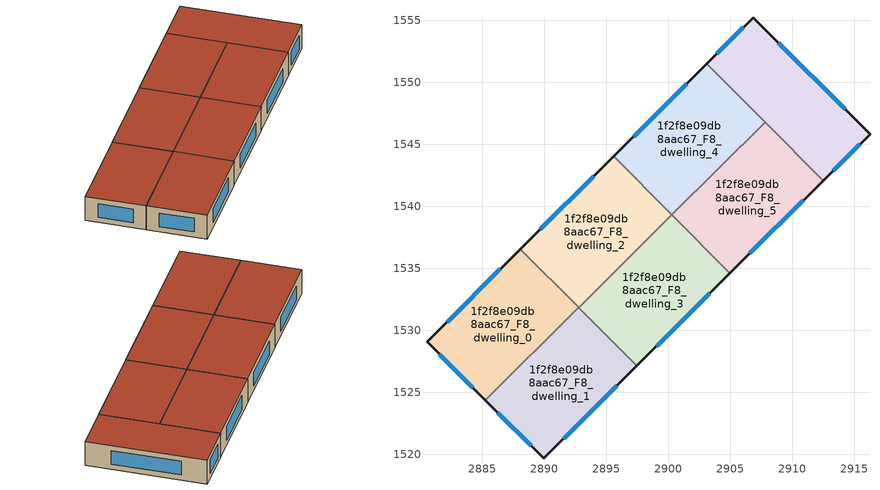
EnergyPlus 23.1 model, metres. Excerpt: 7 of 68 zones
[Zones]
1f2f8e09db8aac67_F8_dwelling_0
 floor to 1f2f8e09db8aac67_F7_dwelling_0 (EU_floor_Construction): 2888.07,1536.55 2892.75,1531.84 2885.23,1524.36 2880.52,1529.06 z24
 wall outside (EU_wall_Construction): 2888.07,1536.55 2880.52,1529.06 2885.23,1524.36 z24:27
 wall to 1f2f8e09db8aac67_F8_dwelling_1 (EU_wall_Construction): 2885.23,1524.36 2892.75,1531.84 z24:27
 wall to 1f2f8e09db8aac67_F8_dwelling_2 (EU_wall_Construction): 2892.75,1531.84 2888.07,1536.55 z24:27
 window (EU_Window_Construction): 2881.53,1528.05 2884.22,1525.37 / 2886.45,1534.95 2882.14,1530.66 z24.64:26.36
 roof outside (EU_roof_Construction): 2892.75,1531.84 2888.07,1536.55 2880.52,1529.06 2885.23,1524.36 z27
1f2f8e09db8aac67_F8_dwelling_1
 floor to 1f2f8e09db8aac67_F7_dwelling_1 (EU_floor_Construction): 2892.75,1531.84 2897.45,1527.11 2889.95,1519.65 2885.23,1524.36 z24
 wall outside (EU_wall_Construction): 2885.23,1524.36 2889.95,1519.65 2897.45,1527.11 z24:27
 wall to 1f2f8e09db8aac67_F8_dwelling_3 (EU_wall_Construction): 2897.45,1527.11 2892.76,1531.83 z24:27
 window (EU_Window_Construction): 2886.24,1523.35 2888.93,1520.66 / 2891.55,1521.25 2895.84,1525.52 z24.64:26.36
 roof outside (EU_roof_Construction): 2897.45,1527.11 2892.75,1531.84 2885.23,1524.36 2889.95,1519.65 z27
1f2f8e09db8aac67_F8_dwelling_2
 floor to 1f2f8e09db8aac67_F7_dwelling_2 (EU_floor_Construction): 2895.59,1544.03 2900.28,1539.31 2892.76,1531.83 2888.07,1536.55 z24
 wall outside (EU_wall_Construction): 2895.59,1544.03 2888.07,1536.55 z24:27
 wall to 1f2f8e09db8aac67_F8_dwelling_3 (EU_wall_Construction): 2892.76,1531.83 2900.28,1539.31 z24:27
 wall to 1f2f8e09db8aac67_F8_dwelling_4 (EU_wall_Construction): 2900.28,1539.31 2895.59,1544.03 z24:27
 window (EU_Window_Construction): 2893.98,1542.43 2889.68,1538.15 z24.64:26.36
 roof outside (EU_roof_Construction): 2900.28,1539.31 2895.59,1544.03 2888.07,1536.55 2892.76,1531.83 z27
1f2f8e09db8aac67_F8_dwelling_3
 floor to 1f2f8e09db8aac67_F7_dwelling_3 (EU_floor_Construction): 2900.28,1539.31 2904.97,1534.59 2897.45,1527.11 2892.76,1531.83 z24
 wall outside (EU_wall_Construction): 2897.45,1527.11 2904.97,1534.59 z24:27
 wall to 1f2f8e09db8aac67_F8_dwelling_5 (EU_wall_Construction): 2904.97,1534.59 2900.28,1539.31 z24:27
 window (EU_Window_Construction): 2899.06,1528.71 2903.36,1532.99 z24.64:26.36
 roof outside (EU_roof_Construction): 2904.97,1534.59 2900.28,1539.31 2892.76,1531.83 2897.45,1527.11 z27
1f2f8e09db8aac67_F8_dwelling_4
 floor to 1f2f8e09db8aac67_F7_dwelling_4 (EU_floor_Construction): 2903.12,1551.51 2907.81,1546.79 2900.28,1539.31 2895.59,1544.03 z24
 wall outside (EU_wall_Construction): 2903.12,1551.51 2895.59,1544.03 z24:27
 wall to 1f2f8e09db8aac67_F8_dwelling_5 (EU_wall_Construction): 2900.28,1539.31 2907.81,1546.79 z24:27
 wall to 1f2f8e09db8aac67_F8_dwelling_6 (EU_wall_Construction): 2907.81,1546.79 2903.12,1551.51 z24:27
 window (EU_Window_Construction): 2901.51,1549.91 2897.21,1545.63 z24.64:26.36
 roof outside (EU_roof_Construction): 2907.81,1546.79 2903.12,1551.51 2895.59,1544.03 2900.28,1539.31 z27
1f2f8e09db8aac67_F8_dwelling_5
 floor to 1f2f8e09db8aac67_F7_dwelling_5 (EU_floor_Construction): 2907.81,1546.79 2912.5,1542.07 2904.97,1534.59 2900.28,1539.31 z24
 wall outside (EU_wall_Construction): 2904.97,1534.59 2912.5,1542.07 z24:27
 wall to 1f2f8e09db8aac67_F8_dwelling_6 (EU_wall_Construction): 2912.5,1542.07 2907.81,1546.79 z24:27
 window (EU_Window_Construction): 2906.59,1536.19 2910.89,1540.47 z24.64:26.36
 roof outside (EU_roof_Construction): 2912.5,1542.07 2907.81,1546.79 2900.28,1539.31 2904.97,1534.59 z27
1f2f8e09db8aac67_F8_dwelling_6
 floor to 1f2f8e09db8aac67_F7_dwelling_6 (EU_floor_Construction): 2916.28,1545.83 2912.5,1542.07 2903.12,1551.51 2906.87,1555.23 z24
 wall outside (EU_wall_Construction): 2912.5,1542.07 2916.28,1545.83 2906.87,1555.23 2903.12,1551.51 z24:27
 window (EU_Window_Construction): 2906.06,1554.44 2903.92,1552.31 / 2914.26,1547.84 2908.88,1553.22 / 2913.31,1542.88 2915.47,1545.03 z24.64:26.36
 roof outside (EU_roof_Construction): 2916.28,1545.83 2906.87,1555.23 2903.12,1551.51 2912.5,1542.07 z27
[Building]
EU S2 Campaign: North Axis=0; Terrain=City; Solar Distribution=FullExterior
[Site:Location]
Yerevan-Zvartnots.Intl.AP: Latitude=40.15; Longitude=44.383; Time Zone=4; Elevation=854
[SizingPeriod:WeatherFileDays]
AnnualSizingPeriod: Begin Month=1; Begin Day of Month=1; End Month=12; End Day of Month=31; Day of Week for Start Day=Monday; Use Weather File Daylight Saving Period=No; Use Weather File Rain and Snow Indicators=No
[MATERIAL]
EU_InternalMass_Material: Roughness=MediumRough; Thickness=0.1; Conductivity=1; Density=1800; Specific Heat=900; Thermal Absorptance=0.9; Solar Absorptance=0.7; Visible Absorptance=0.7
[MATERIAL:NOMASS] Roughness=MediumRough; Thermal Absorptance=0.9; Solar Absorptance=0.7; Visible Absorptance=0.7
Name | Thermal Resistance
EU_wall_NoMass | 1.05043
EU_roof_NoMass | 1.45357
EU_floor_NoMass | 0.478065
[WINDOWMATERIAL:SIMPLEGLAZINGSYSTEM]
EU_Window_SimpleGlazing: UFactor=2.5566; Solar Heat Gain Coefficient=0.75; Visible Transmittance=0.75
[CONSTRUCTION]
EU_wall_Construction: EU_wall_NoMass
EU_roof_Construction: EU_roof_NoMass
EU_floor_Construction: EU_floor_NoMass
EU_Window_Construction: EU_Window_SimpleGlazing
EU_InternalMass_Construction: EU_InternalMass_Material
[ZONE] Type=1; Multiplier=1; Ceiling Height=autocalculate; Floor Area=autocalculate; Part of Total Floor Area=Yes
Name | Volume
1f2f8e09db8aac67_F8_dwelling_0 | 211.793
1f2f8e09db8aac67_F8_dwelling_1 | 211.792
1f2f8e09db8aac67_F8_dwelling_2; 1f2f8e09db8aac67_F8_dwelling_3 | 211.783
1f2f8e09db8aac67_F8_dwelling_4 | 211.803
1f2f8e09db8aac67_F8_dwelling_5 | 211.802
1f2f8e09db8aac67_F8_dwelling_6 | 211.785
[INTERNALMASS] Construction=EU_InternalMass_Construction
Name | Zone or ZoneList | Surface Area
1f2f8e09db8aac67_F8_dwelling_0_EU_InternalMass | 1f2f8e09db8aac67_F8_dwelling_0 | 70.5977
1f2f8e09db8aac67_F8_dwelling_1_EU_InternalMass | 1f2f8e09db8aac67_F8_dwelling_1 | 70.5957
1f2f8e09db8aac67_F8_dwelling_2_EU_InternalMass | 1f2f8e09db8aac67_F8_dwelling_2 | 70.5963
1f2f8e09db8aac67_F8_dwelling_3_EU_InternalMass | 1f2f8e09db8aac67_F8_dwelling_3 | 70.5926
1f2f8e09db8aac67_F8_dwelling_4_EU_InternalMass | 1f2f8e09db8aac67_F8_dwelling_4 | 70.5992
1f2f8e09db8aac67_F8_dwelling_5_EU_InternalMass | 1f2f8e09db8aac67_F8_dwelling_5 | 70.5992
1f2f8e09db8aac67_F8_dwelling_6_EU_InternalMass | 1f2f8e09db8aac67_F8_dwelling_6 | 70.5951
[OTHEREQUIPMENT] Fuel Type=Electricity; Design Level Calculation Method=Watts/Area; Power per Zone Floor Area=1; Fraction Latent=0; Fraction Radiant=0; Fraction Lost=0; Carbon Dioxide Generation Rate=0; EndUse Subcategory=EU_Step8_InternalGains
Name | Zone or ZoneList or Space or SpaceList | Schedule
EU_Step8_InternalGain_1f2f8e09db8aac67_F8_dwelling_0_f000 | 1f2f8e09db8aac67_F8_dwelling_0 | EU_Step8_GainSchedule_1f2f8e09db8aac67_F8_dwelling_0_f000
EU_Step8_InternalGain_1f2f8e09db8aac67_F8_dwelling_1_f000 | 1f2f8e09db8aac67_F8_dwelling_1 | EU_Step8_GainSchedule_1f2f8e09db8aac67_F8_dwelling_1_f000
EU_Step8_InternalGain_1f2f8e09db8aac67_F8_dwelling_2_f000 | 1f2f8e09db8aac67_F8_dwelling_2 | EU_Step8_GainSchedule_1f2f8e09db8aac67_F8_dwelling_2_f000
EU_Step8_InternalGain_1f2f8e09db8aac67_F8_dwelling_3_f000 | 1f2f8e09db8aac67_F8_dwelling_3 | EU_Step8_GainSchedule_1f2f8e09db8aac67_F8_dwelling_3_f000
EU_Step8_InternalGain_1f2f8e09db8aac67_F8_dwelling_4_f000 | 1f2f8e09db8aac67_F8_dwelling_4 | EU_Step8_GainSchedule_1f2f8e09db8aac67_F8_dwelling_4_f000
EU_Step8_InternalGain_1f2f8e09db8aac67_F8_dwelling_5_f000 | 1f2f8e09db8aac67_F8_dwelling_5 | EU_Step8_GainSchedule_1f2f8e09db8aac67_F8_dwelling_5_f000
EU_Step8_InternalGain_1f2f8e09db8aac67_F8_dwelling_6_f000 | 1f2f8e09db8aac67_F8_dwelling_6 | EU_Step8_GainSchedule_1f2f8e09db8aac67_F8_dwelling_6_f000
[ZONEVENTILATION:DESIGNFLOWRATE] Schedule=EU_AlwaysOn; Design Flow Rate Calculation Method=AirChanges/Hour; Air Changes per Hour=0.557805; Ventilation Type=Natural; Fan Pressure Rise=0; Fan Total Efficiency=1; Constant Term Coefficient=1; Temperature Term Coefficient=0; Velocity Term Coefficient=0; Velocity Squared Term Coefficient=0; Minimum Indoor Temperature=-100; Maximum Indoor Temperature=100; Delta Temperature=-100; Minimum Outdoor Temperature=-100; Maximum Outdoor Temperature=100; Maximum Wind Speed=40
Name | Zone or ZoneList or Space or SpaceList
EU_ConstantAir_1f2f8e09db8aac67_F8_dwelling_0 | 1f2f8e09db8aac67_F8_dwelling_0
EU_ConstantAir_1f2f8e09db8aac67_F8_dwelling_1 | 1f2f8e09db8aac67_F8_dwelling_1
EU_ConstantAir_1f2f8e09db8aac67_F8_dwelling_2 | 1f2f8e09db8aac67_F8_dwelling_2
EU_ConstantAir_1f2f8e09db8aac67_F8_dwelling_3 | 1f2f8e09db8aac67_F8_dwelling_3
EU_ConstantAir_1f2f8e09db8aac67_F8_dwelling_4 | 1f2f8e09db8aac67_F8_dwelling_4
EU_ConstantAir_1f2f8e09db8aac67_F8_dwelling_5 | 1f2f8e09db8aac67_F8_dwelling_5
EU_ConstantAir_1f2f8e09db8aac67_F8_dwelling_6 | 1f2f8e09db8aac67_F8_dwelling_6
[HVACTEMPLATE:THERMOSTAT] Constant Heating Setpoint=20; Constant Cooling Setpoint=50
EU_HeatOnly_1f2f8e09db8aac67_F6_dwelling_0; EU_HeatOnly_1f2f8e09db8aac67_F6_dwelling_1; EU_HeatOnly_1f2f8e09db8aac67_F6_dwelling_2; EU_HeatOnly_1f2f8e09db8aac67_F6_dwelling_3; EU_HeatOnly_1f2f8e09db8aac67_F6_dwelling_4; EU_HeatOnly_1f2f8e09db8aac67_F6_dwelling_5; EU_HeatOnly_1f2f8e09db8aac67_F6_dwelling_6; EU_HeatOnly_1f2f8e09db8aac67_F7_dwelling_0; EU_HeatOnly_1f2f8e09db8aac67_F7_dwelling_1; EU_HeatOnly_1f2f8e09db8aac67_F7_dwelling_2; EU_HeatOnly_1f2f8e09db8aac67_F7_dwelling_3; EU_HeatOnly_1f2f8e09db8aac67_F7_dwelling_4; EU_HeatOnly_1f2f8e09db8aac67_F7_dwelling_5; EU_HeatOnly_1f2f8e09db8aac67_F7_dwelling_6; EU_HeatOnly_1f2f8e09db8aac67_F8_dwelling_0; EU_HeatOnly_1f2f8e09db8aac67_F8_dwelling_1; EU_HeatOnly_1f2f8e09db8aac67_F8_dwelling_2; EU_HeatOnly_1f2f8e09db8aac67_F8_dwelling_3; EU_HeatOnly_1f2f8e09db8aac67_F8_dwelling_4; EU_HeatOnly_1f2f8e09db8aac67_F8_dwelling_5; EU_HeatOnly_1f2f8e09db8aac67_F8_dwelling_6
[HVACTEMPLATE:ZONE:IDEALLOADSAIRSYSTEM] System Availability Schedule=EU_AlwaysOn; Maximum Heating Supply Air Temperature=50; Minimum Cooling Supply Air Temperature=13; Maximum Heating Supply Air Humidity Ratio=0.0156; Minimum Cooling Supply Air Humidity Ratio=0.0077; Heating Limit=NoLimit; Cooling Limit=NoLimit; Heating Availability Schedule=EU_AlwaysOn; Cooling Availability Schedule=EU_CoolingOff; Dehumidification Control Type=ConstantSensibleHeatRatio; Cooling Sensible Heat Ratio=0.7; Dehumidification Setpoint=60; Humidification Control Type=None; Humidification Setpoint=30; Outdoor Air Method=None; Outdoor Air Flow Rate per Person=0.00944; Outdoor Air Flow Rate per Zone Floor Area=0; Outdoor Air Flow Rate per Zone=0; Demand Controlled Ventilation Type=None; Outdoor Air Economizer Type=NoEconomizer; Heat Recovery Type=None; Sensible Heat Recovery Effectiveness=0.7; Latent Heat Recovery Effectiveness=0.65
Name | Template Thermostat
1f2f8e09db8aac67_F8_dwelling_0 | EU_HeatOnly_1f2f8e09db8aac67_F8_dwelling_0
1f2f8e09db8aac67_F8_dwelling_1 | EU_HeatOnly_1f2f8e09db8aac67_F8_dwelling_1
1f2f8e09db8aac67_F8_dwelling_2 | EU_HeatOnly_1f2f8e09db8aac67_F8_dwelling_2
1f2f8e09db8aac67_F8_dwelling_3 | EU_HeatOnly_1f2f8e09db8aac67_F8_dwelling_3
1f2f8e09db8aac67_F8_dwelling_4 | EU_HeatOnly_1f2f8e09db8aac67_F8_dwelling_4
1f2f8e09db8aac67_F8_dwelling_5 | EU_HeatOnly_1f2f8e09db8aac67_F8_dwelling_5
1f2f8e09db8aac67_F8_dwelling_6 | EU_HeatOnly_1f2f8e09db8aac67_F8_dwelling_6
[SIZING:ZONE] Zone Cooling Design Supply Air Temperature Input Method=SupplyAirTemperature; Zone Cooling Design Supply Air Temperature=13; Zone Heating Design Supply Air Temperature Input Method=SupplyAirTemperature; Zone Heating Design Supply Air Temperature=50; Zone Cooling Design Supply Air Humidity Ratio=0.008; Zone Heating Design Supply Air Humidity Ratio=0.008; Cooling Design Air Flow Method=DesignDay; Cooling Design Air Flow Rate=0; Cooling Minimum Air Flow per Zone Floor Area=0.000762; Cooling Minimum Air Flow=0; Cooling Minimum Air Flow Fraction=0.2; Heating Design Air Flow Method=DesignDay; Heating Design Air Flow Rate=0; Heating Maximum Air Flow per Zone Floor Area=0.002032; Heating Maximum Air Flow=0.141576; Heating Maximum Air Flow Fraction=0.3; Account for Dedicated Outdoor Air System=No; Dedicated Outdoor Air System Control Strategy=NeutralSupplyAir; Dedicated Outdoor Air Low Setpoint Temperature for Design=autosize; Dedicated Outdoor Air High Setpoint Temperature for Design=autosize; Zone Load Sizing Method=Sensible Load Only No Latent Load; Zone Latent Cooling Design Supply Air Humidity Ratio Input Method=HumidityRatioDifference; Zone Cooling Design Supply Air Humidity Ratio Difference=0.005; Zone Latent Heating Design Supply Air Humidity Ratio Input Method=HumidityRatioDifference; Zone Humidification Design Supply Air Humidity Ratio Difference=0.005
1f2f8e09db8aac67_F8_dwelling_0; 1f2f8e09db8aac67_F8_dwelling_1; 1f2f8e09db8aac67_F8_dwelling_2; 1f2f8e09db8aac67_F8_dwelling_3; 1f2f8e09db8aac67_F8_dwelling_4; 1f2f8e09db8aac67_F8_dwelling_5; 1f2f8e09db8aac67_F8_dwelling_6
[SCHEDULE:CONSTANT]
Name | Hourly Value
EU_AlwaysOn | 1
EU_CoolingOff | 0
[SCHEDULE:FILE] Column Number=1; Rows to Skip at Top=0; Number of Hours of Data=8760; Column Separator=Comma; Interpolate to Timestep=No; Minutes per Item=60; Adjust Schedule for Daylight Savings=Yes
Name | File
EU_Step8_GainSchedule_1f2f8e09db8aac67_F8_dwelling_0_f000 | ../../schedules/1f2f8e09db8aac67/1f2f8e09db8aac67_F8_dwelling_0_f000_gain.csv
EU_Step8_GainSchedule_1f2f8e09db8aac67_F8_dwelling_1_f000 | ../../schedules/1f2f8e09db8aac67/1f2f8e09db8aac67_F8_dwelling_1_f000_gain.csv
EU_Step8_GainSchedule_1f2f8e09db8aac67_F8_dwelling_2_f000 | ../../schedules/1f2f8e09db8aac67/1f2f8e09db8aac67_F8_dwelling_2_f000_gain.csv
EU_Step8_GainSchedule_1f2f8e09db8aac67_F8_dwelling_3_f000 | ../../schedules/1f2f8e09db8aac67/1f2f8e09db8aac67_F8_dwelling_3_f000_gain.csv
EU_Step8_GainSchedule_1f2f8e09db8aac67_F8_dwelling_4_f000 | ../../schedules/1f2f8e09db8aac67/1f2f8e09db8aac67_F8_dwelling_4_f000_gain.csv
EU_Step8_GainSchedule_1f2f8e09db8aac67_F8_dwelling_5_f000 | ../../schedules/1f2f8e09db8aac67/1f2f8e09db8aac67_F8_dwelling_5_f000_gain.csv
EU_Step8_GainSchedule_1f2f8e09db8aac67_F8_dwelling_6_f000 | ../../schedules/1f2f8e09db8aac67/1f2f8e09db8aac67_F8_dwelling_6_f000_gain.csv
